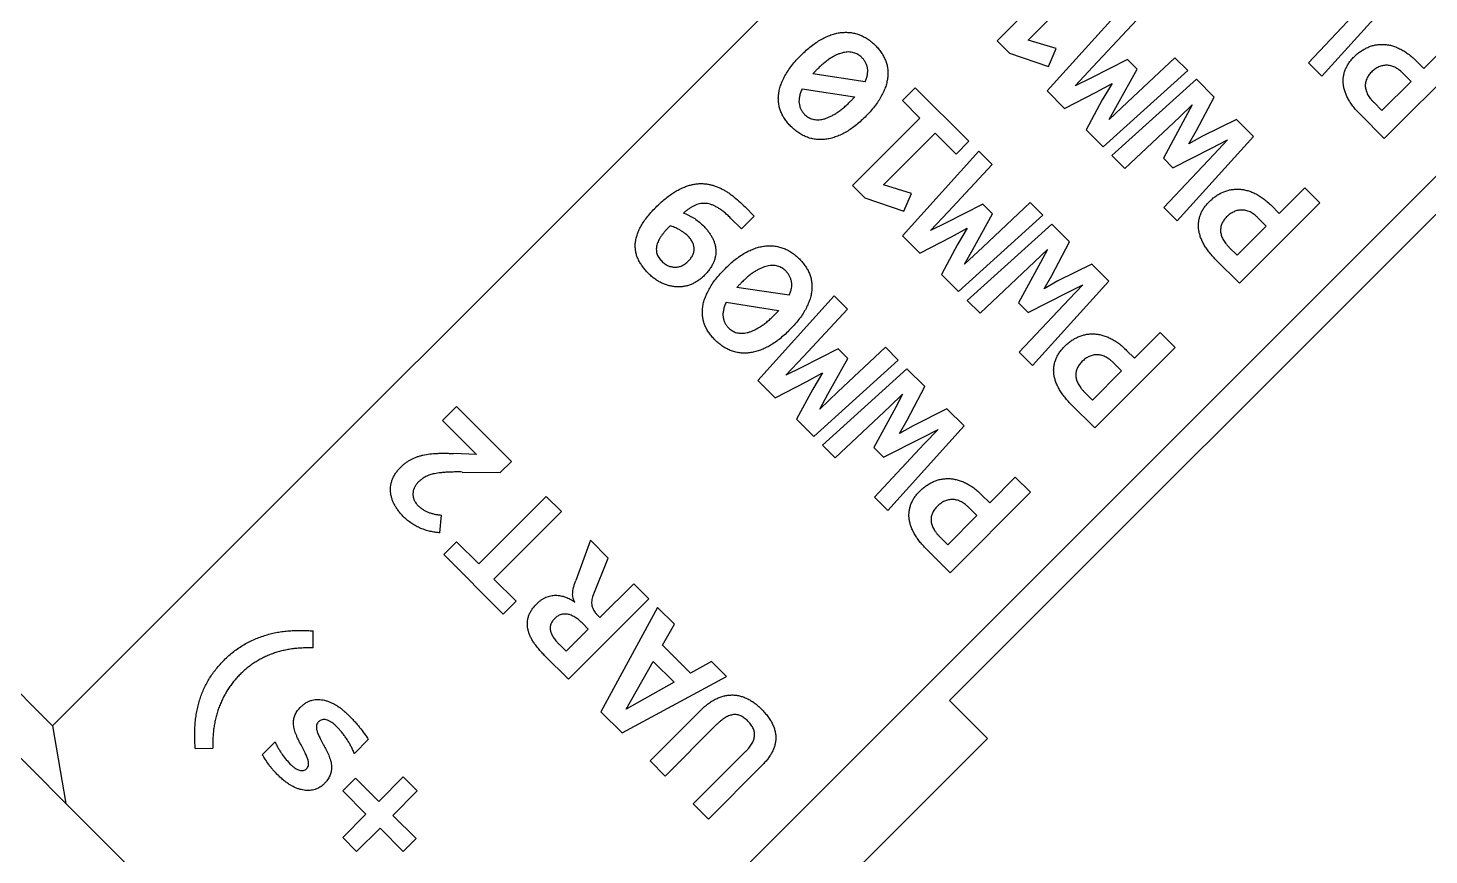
# Model space of a CAD drawing. Header units: millimetres. Extents: x 15 to 415, y 5 to 292.
# Drawn here: x 329.81 to 348.29, y 184.48 to 195.39 of the extents above; entities that cross this region are included whole.
import ezdxf

# ---------------------------------------------------------------- set-up
doc = ezdxf.new("R2010")
doc.units = ezdxf.units.MM

msp = doc.modelspace()

# ---------------------------------------------------------------- linework, layer by layer
at = {"color": 7, "linetype": 'Continuous', "lineweight": 25}
for p, q in [((330.135, 186.182), (360.4, 216.446)), ((365.9, 210.946), (335.635, 180.682)), ((309.635, 206.682), (330.135, 186.182)), ((330.311, 185.157), (309.211, 206.257)), ((360.068, 204.615), (341.966, 186.513)), ((343.486, 196.108), (342.595, 195.216)), ((343.003, 195.225), (343.686, 195.908)), ((346.879, 194.75), (347.886, 195.865)), ((344.262, 195.67), (343.256, 194.555)), ((347.362, 195.627), (346.703, 194.926)), ((343.857, 194.872), (344.438, 195.494)), ((342.595, 195.216), (342.758, 195.053)), ((343.373, 195.114), (343.003, 195.225)), ((348.562, 195.188), (348.224, 194.85)), ((342.758, 195.053), (343.271, 194.878)), ((343.271, 194.878), (343.373, 195.114)), ((344.316, 194.97), (343.83, 194.725)), ((344.939, 194.993), (344.313, 194.407)), ((344.441, 194.845), (344.316, 194.97)), ((345.108, 194.824), (344.939, 194.993)), ((347.701, 193.928), (348.762, 194.989)), ((340.854, 194.676), (340.164, 194.781)), ((343.625, 194.625), (343.857, 194.872)), ((343.993, 193.817), (345.108, 194.824)), ((344.181, 194.375), (344.441, 194.845)), ((346.703, 194.926), (346.879, 194.75)), ((347.944, 194.791), (348.055, 194.681)), ((348.224, 194.85), (348.122, 194.952)), ((341.515, 194.598), (341.346, 194.429)), ((342.223, 193.891), (341.515, 194.598)), ((343.83, 194.725), (343.625, 194.625)), ((343.901, 194.54), (344.11, 194.656)), ((344.11, 194.656), (343.982, 194.44)), ((345.223, 194.709), (344.109, 193.702)), ((345.458, 194.474), (345.223, 194.709)), ((348.055, 194.681), (347.67, 194.297)), ((340.023, 194.584), (340.714, 194.477)), ((341.346, 194.429), (341.577, 194.198)), ((343.256, 194.555), (343.485, 194.326)), ((343.485, 194.326), (343.901, 194.54)), ((343.982, 194.44), (343.768, 194.043)), ((345.224, 194.032), (345.458, 194.474)), ((344.313, 194.407), (344.072, 194.178)), ((344.072, 194.178), (344.181, 194.375)), ((344.998, 194.21), (345.166, 194.373)), ((345.166, 194.373), (345.076, 194.203)), ((347.39, 194.239), (347.701, 193.928)), ((347.67, 194.297), (347.567, 194.401)), ((341.577, 194.198), (340.685, 193.307)), ((343.768, 194.043), (343.993, 193.817)), ((344.278, 193.533), (344.998, 194.21)), ((345.076, 194.203), (344.787, 193.669)), ((345.752, 194.18), (345.305, 193.958)), ((345.976, 193.956), (345.752, 194.18)), ((341.094, 193.316), (341.777, 193.999)), ((341.777, 193.999), (342.053, 193.722)), ((342.053, 193.722), (342.223, 193.891)), ((344.97, 192.841), (345.976, 193.956)), ((345.124, 193.857), (345.224, 194.032)), ((345.305, 193.958), (345.124, 193.857)), ((345.422, 193.801), (345.633, 193.909)), ((345.633, 193.909), (345.453, 193.718)), ((342.353, 193.76), (341.346, 192.646)), ((342.529, 193.585), (342.353, 193.76)), ((344.109, 193.702), (344.278, 193.533)), ((345.453, 193.718), (344.793, 193.017)), ((344.913, 193.543), (345.422, 193.801)), ((341.948, 192.963), (342.529, 193.585)), ((344.787, 193.669), (344.913, 193.543)), ((340.685, 193.307), (340.849, 193.144)), ((341.464, 193.204), (341.094, 193.316)), ((340.849, 193.144), (341.362, 192.969)), ((341.362, 192.969), (341.464, 193.204)), ((346.653, 193.279), (346.315, 192.941)), ((346.853, 193.079), (346.653, 193.279)), ((338.458, 192.945), (338.48, 192.964)), ((339.391, 192.904), (339.269, 193.027)), ((341.716, 192.716), (341.948, 192.963)), ((342.407, 193.061), (341.921, 192.816)), ((342.272, 192.466), (342.532, 192.936)), ((343.029, 193.084), (342.404, 192.497)), ((342.532, 192.936), (342.407, 193.061)), ((343.199, 192.915), (343.029, 193.084)), ((344.793, 193.017), (344.97, 192.841)), ((345.792, 192.019), (346.853, 193.079)), ((346.315, 192.941), (346.212, 193.043)), ((339.079, 192.878), (339.222, 192.735)), ((339.222, 192.735), (339.391, 192.904)), ((341.921, 192.816), (341.716, 192.716)), ((341.992, 192.631), (342.201, 192.747)), ((342.201, 192.747), (342.072, 192.531)), ((342.084, 191.908), (343.199, 192.915)), ((343.314, 192.8), (342.2, 191.793)), ((343.548, 192.565), (343.314, 192.8)), ((346.145, 192.772), (345.761, 192.388)), ((346.035, 192.882), (346.145, 192.772)), ((341.346, 192.646), (341.576, 192.417)), ((341.576, 192.417), (341.992, 192.631)), ((343.315, 192.123), (343.548, 192.565)), ((342.072, 192.531), (341.859, 192.133)), ((342.404, 192.497), (342.163, 192.269)), ((342.163, 192.269), (342.272, 192.466)), ((343.089, 192.301), (343.257, 192.464)), ((343.257, 192.464), (343.167, 192.294)), ((345.761, 192.388), (345.657, 192.491)), ((342.369, 191.623), (343.089, 192.301)), ((343.167, 192.294), (342.878, 191.76)), ((343.843, 192.271), (343.396, 192.049)), ((344.067, 192.046), (343.843, 192.271)), ((345.48, 192.33), (345.792, 192.019)), ((341.859, 192.133), (342.084, 191.908)), ((343.06, 190.932), (344.067, 192.046)), ((343.215, 191.947), (343.315, 192.123)), ((343.396, 192.049), (343.215, 191.947)), ((339.851, 191.86), (339.162, 191.965)), ((340.444, 191.851), (339.437, 190.737)), ((340.62, 191.675), (340.444, 191.851)), ((343.004, 191.634), (343.513, 191.891)), ((343.513, 191.891), (343.724, 192)), ((343.724, 192), (343.544, 191.809)), ((339.02, 191.768), (339.712, 191.661)), ((340.039, 191.054), (340.62, 191.675)), ((342.2, 191.793), (342.369, 191.623)), ((342.878, 191.76), (343.004, 191.634)), ((343.544, 191.809), (342.884, 191.108)), ((344.744, 191.37), (344.405, 191.032)), ((344.943, 191.17), (344.744, 191.37)), ((340.498, 191.152), (340.012, 190.907)), ((341.12, 191.175), (340.495, 190.588)), ((340.623, 191.027), (340.498, 191.152)), ((341.29, 191.006), (341.12, 191.175)), ((342.884, 191.108), (343.06, 190.932)), ((343.883, 190.11), (344.943, 191.17)), ((344.405, 191.032), (344.303, 191.134)), ((339.807, 190.806), (340.039, 191.054)), ((340.012, 190.907), (339.807, 190.806)), ((340.175, 189.999), (341.29, 191.006)), ((340.363, 190.556), (340.623, 191.027)), ((344.126, 190.973), (344.236, 190.863)), ((339.437, 190.737), (339.667, 190.507)), ((339.667, 190.507), (340.083, 190.722)), ((340.083, 190.722), (340.292, 190.838)), ((340.292, 190.838), (340.163, 190.622)), ((341.405, 190.89), (340.29, 189.884)), ((341.639, 190.656), (341.405, 190.89)), ((344.236, 190.863), (343.852, 190.478)), ((340.163, 190.622), (339.95, 190.224)), ((340.495, 190.588), (340.254, 190.359)), ((340.254, 190.359), (340.363, 190.556)), ((341.18, 190.392), (341.348, 190.554)), ((341.348, 190.554), (341.258, 190.385)), ((341.406, 190.214), (341.639, 190.656)), ((343.852, 190.478), (343.748, 190.582)), ((335.465, 190.392), (335.28, 190.207)), ((336.187, 189.669), (335.465, 190.392)), ((340.46, 189.714), (341.18, 190.392)), ((341.258, 190.385), (340.969, 189.851)), ((341.933, 190.362), (341.487, 190.139)), ((342.158, 190.137), (341.933, 190.362)), ((343.571, 190.421), (343.883, 190.11)), ((335.28, 190.207), (335.726, 189.762)), ((339.95, 190.224), (340.175, 189.999)), ((341.306, 190.038), (341.406, 190.214)), ((341.094, 189.725), (341.603, 189.982)), ((341.151, 189.023), (342.158, 190.137)), ((341.487, 190.139), (341.306, 190.038)), ((341.603, 189.982), (341.815, 190.091)), ((341.815, 190.091), (341.634, 189.899)), ((340.29, 189.884), (340.46, 189.714)), ((340.969, 189.851), (341.094, 189.725)), ((341.634, 189.899), (340.975, 189.199)), ((335.726, 189.762), (335.425, 189.774)), ((336.039, 189.521), (336.187, 189.669)), ((335.536, 189.529), (336.039, 189.521)), ((342.834, 189.461), (342.496, 189.123)), ((343.034, 189.261), (342.834, 189.461)), ((341.974, 188.2), (343.034, 189.261)), ((336.648, 189.208), (335.757, 188.317)), ((336.848, 189.008), (336.648, 189.208)), ((340.975, 189.199), (341.151, 189.023)), ((342.217, 189.064), (342.327, 188.954)), ((342.496, 189.123), (342.394, 189.225)), ((335.245, 188.727), (335.267, 188.96)), ((335.957, 188.117), (336.848, 189.008)), ((342.327, 188.954), (341.943, 188.569)), ((335.465, 188.609), (335.296, 188.44)), ((335.757, 188.317), (335.465, 188.609)), ((337.229, 188.628), (337.036, 188.098)), ((337.463, 188.394), (337.229, 188.628)), ((341.662, 188.512), (341.974, 188.2)), ((341.943, 188.569), (341.839, 188.673)), ((335.296, 188.44), (336.08, 187.656)), ((337.265, 187.899), (337.463, 188.394)), ((336.249, 187.825), (335.957, 188.117)), ((337.801, 188.055), (337.355, 187.61)), ((338.001, 187.856), (337.801, 188.055)), ((336.08, 187.656), (336.249, 187.825)), ((336.94, 186.795), (338.001, 187.856)), ((337.355, 187.61), (337.316, 187.649)), ((338.116, 187.74), (337.369, 186.366)), ((338.337, 187.52), (338.116, 187.74)), ((333.572, 187.208), (333.574, 187.432)), ((337.202, 187.456), (336.91, 187.164)), ((337.119, 187.539), (337.202, 187.456)), ((338.181, 187.246), (338.337, 187.52)), ((336.91, 187.164), (336.82, 187.253)), ((338.55, 186.876), (338.181, 187.246)), ((336.626, 187.11), (336.94, 186.795)), ((337.699, 186.4), (338.058, 187.03)), ((338.058, 187.03), (338.333, 186.755)), ((338.826, 187.031), (338.55, 186.876)), ((339.023, 186.833), (338.826, 187.031)), ((337.648, 186.087), (339.023, 186.833)), ((338.333, 186.755), (337.699, 186.4)), ((341.966, 186.513), (342.466, 186.013)), ((337.369, 186.366), (337.648, 186.087)), ((338.685, 186.387), (338.016, 185.719)), ((330.135, 186.182), (330.311, 185.157)), ((338.216, 185.519), (338.894, 186.197)), ((333.07, 185.969), (332.901, 185.8)), ((334.116, 185.815), (334.3, 185.999)), ((336.385, 179.932), (342.466, 186.013)), ((332.018, 185.883), (332.25, 185.886)), ((339.271, 185.836), (338.585, 185.15)), ((338.016, 185.719), (338.216, 185.519)), ((338.785, 184.95), (339.486, 185.652)), ((334.131, 185.492), (333.962, 185.323)), ((334.438, 185.185), (334.131, 185.492)), ((334.761, 185.507), (334.438, 185.185)), ((334.946, 185.323), (334.761, 185.507)), ((333.962, 185.323), (334.269, 185.015)), ((334.623, 185), (334.946, 185.323)), ((334.611, 180.857), (330.311, 185.157)), ((334.269, 185.015), (333.962, 184.708)), ((334.93, 184.693), (334.623, 185)), ((338.585, 185.15), (338.785, 184.95)), ((334.146, 184.524), (334.454, 184.831)), ((334.454, 184.831), (334.761, 184.524)), ((333.962, 184.708), (334.146, 184.524)), ((334.761, 184.524), (334.93, 184.693))]:
    msp.add_line(p, q, dxfattribs=at)
for points, knots in [([(340.012, 195.031), (340.033, 195.052), (340.075, 195.093), (340.141, 195.147), (340.206, 195.195), (340.271, 195.236), (340.337, 195.269), (340.401, 195.296), (340.465, 195.315), (340.529, 195.326), (340.591, 195.33), (340.653, 195.328), (340.713, 195.317), (340.772, 195.3), (340.829, 195.275), (340.885, 195.243), (340.939, 195.203), (340.972, 195.172), (340.989, 195.156)], [0, 0, 0, 0, 0.080266, 0.156859, 0.229136, 0.298402, 0.364106, 0.42672, 0.486374, 0.544009, 0.600003, 0.654859, 0.70937, 0.764252, 0.820112, 0.877536, 0.937078, 1, 1, 1, 1]), ([(340.989, 195.156), (341.003, 195.141), (341.03, 195.112), (341.066, 195.064), (341.096, 195.015), (341.121, 194.963), (341.14, 194.91), (341.151, 194.854), (341.155, 194.797), (341.153, 194.738), (341.142, 194.677), (341.125, 194.614), (341.1, 194.55), (341.067, 194.484), (341.026, 194.417), (340.976, 194.349), (340.918, 194.279), (340.874, 194.234), (340.852, 194.211)], [0, 0, 0, 0, 0.056262, 0.111105, 0.164416, 0.217052, 0.269151, 0.321056, 0.373847, 0.4283, 0.485023, 0.544651, 0.608066, 0.675687, 0.748112, 0.826011, 0.909847, 1, 1, 1, 1]), ([(347.302, 195.005), (347.316, 195.018), (347.343, 195.044), (347.388, 195.078), (347.435, 195.107), (347.483, 195.131), (347.533, 195.15), (347.583, 195.163), (347.635, 195.169), (347.688, 195.171), (347.742, 195.166), (347.796, 195.155), (347.85, 195.137), (347.905, 195.113), (347.96, 195.084), (348.015, 195.046), (348.07, 195.003), (348.104, 194.97), (348.122, 194.952)], [0, 0, 0, 0, 0.062253, 0.122433, 0.181011, 0.23898, 0.29612, 0.351904, 0.408033, 0.464707, 0.522375, 0.581538, 0.642904, 0.707111, 0.774258, 0.845082, 0.920196, 1, 1, 1, 1]), ([(339.874, 194.088), (339.86, 194.102), (339.832, 194.131), (339.797, 194.179), (339.766, 194.228), (339.742, 194.28), (339.723, 194.333), (339.712, 194.389), (339.707, 194.446), (339.71, 194.505), (339.72, 194.565), (339.738, 194.627), (339.763, 194.691), (339.796, 194.757), (339.837, 194.824), (339.886, 194.893), (339.945, 194.963), (339.989, 195.008), (340.012, 195.031)], [0, 0, 0, 0, 0.056297, 0.111174, 0.164139, 0.216808, 0.26894, 0.320878, 0.373463, 0.427505, 0.484009, 0.543793, 0.606834, 0.674497, 0.746968, 0.825275, 0.909476, 1, 1, 1, 1]), ([(340.808, 194.998), (340.801, 195.005), (340.785, 195.019), (340.759, 195.037), (340.731, 195.051), (340.701, 195.061), (340.669, 195.068), (340.635, 195.07), (340.6, 195.068), (340.564, 195.061), (340.526, 195.051), (340.486, 195.036), (340.445, 195.016), (340.403, 194.991), (340.36, 194.962), (340.315, 194.928), (340.27, 194.889), (340.24, 194.86), (340.225, 194.845)], [0, 0, 0, 0, 0.047154, 0.093995, 0.140081, 0.187376, 0.235654, 0.28549, 0.337091, 0.392264, 0.450944, 0.513674, 0.581203, 0.653495, 0.731391, 0.814548, 0.904348, 1, 1, 1, 1]), ([(340.854, 194.676), (340.86, 194.692), (340.873, 194.722), (340.884, 194.767), (340.889, 194.811), (340.886, 194.853), (340.876, 194.893), (340.86, 194.931), (340.837, 194.966), (340.818, 194.987), (340.808, 194.998)], [0, 0, 0, 0, 0.1457641, 0.27998, 0.4046453, 0.524204, 0.6413713, 0.7572015, 0.8759151, 1, 1, 1, 1]), ([(347.39, 194.239), (347.373, 194.256), (347.341, 194.29), (347.298, 194.341), (347.261, 194.392), (347.229, 194.443), (347.203, 194.494), (347.183, 194.544), (347.169, 194.594), (347.161, 194.643), (347.158, 194.692), (347.161, 194.739), (347.17, 194.787), (347.185, 194.833), (347.206, 194.878), (347.232, 194.922), (347.264, 194.965), (347.289, 194.991), (347.302, 195.005)], [0, 0, 0, 0, 0.081242, 0.157686, 0.230063, 0.29839, 0.36339, 0.425176, 0.483976, 0.540573, 0.595881, 0.650418, 0.704951, 0.76004, 0.816477, 0.875, 0.93583, 1, 1, 1, 1]), ([(340.225, 194.845), (340.22, 194.839), (340.209, 194.829), (340.194, 194.812), (340.179, 194.796), (340.169, 194.786), (340.164, 194.781)], [0, 0, 0, 0, 0.251856, 0.50782, 0.759765, 1, 1, 1, 1]), ([(347.531, 194.803), (347.525, 194.797), (347.511, 194.783), (347.495, 194.761), (347.48, 194.738), (347.469, 194.714), (347.46, 194.691), (347.453, 194.666), (347.451, 194.641), (347.45, 194.616), (347.454, 194.59), (347.46, 194.564), (347.469, 194.537), (347.482, 194.51), (347.498, 194.483), (347.517, 194.456), (347.54, 194.428), (347.558, 194.41), (347.567, 194.401)], [0, 0, 0, 0, 0.062785, 0.123127, 0.181336, 0.238296, 0.293463, 0.347774, 0.402419, 0.457229, 0.513492, 0.571476, 0.632223, 0.696678, 0.764535, 0.837957, 0.915818, 1, 1, 1, 1]), ([(347.944, 194.791), (347.936, 194.8), (347.919, 194.815), (347.893, 194.836), (347.867, 194.854), (347.84, 194.868), (347.813, 194.88), (347.786, 194.888), (347.759, 194.893), (347.733, 194.895), (347.706, 194.894), (347.679, 194.889), (347.653, 194.882), (347.628, 194.872), (347.602, 194.859), (347.578, 194.843), (347.554, 194.825), (347.539, 194.811), (347.531, 194.803)], [0, 0, 0, 0, 0.075485, 0.14701, 0.215001, 0.27947, 0.341289, 0.400679, 0.458615, 0.515655, 0.57264, 0.629216, 0.687062, 0.745537, 0.805857, 0.868164, 0.932486, 1, 1, 1, 1]), ([(340.023, 194.584), (340.015, 194.567), (340.001, 194.534), (339.987, 194.485), (339.98, 194.438), (339.981, 194.393), (339.989, 194.352), (340.004, 194.313), (340.026, 194.277), (340.045, 194.256), (340.055, 194.245)], [0, 0, 0, 0, 0.153778, 0.293285, 0.421799, 0.541157, 0.654825, 0.766482, 0.880953, 1, 1, 1, 1]), ([(340.055, 194.245), (340.063, 194.238), (340.078, 194.223), (340.105, 194.206), (340.133, 194.192), (340.163, 194.182), (340.195, 194.176), (340.229, 194.175), (340.265, 194.177), (340.302, 194.184), (340.341, 194.196), (340.382, 194.212), (340.424, 194.233), (340.467, 194.258), (340.512, 194.288), (340.558, 194.324), (340.605, 194.365), (340.636, 194.395), (340.652, 194.411)], [0, 0, 0, 0, 0.046522, 0.091853, 0.137147, 0.183091, 0.230354, 0.279293, 0.331472, 0.386544, 0.445553, 0.508395, 0.576341, 0.648943, 0.727404, 0.812068, 0.902681, 1, 1, 1, 1]), ([(340.714, 194.477), (340.71, 194.471), (340.705, 194.465), (340.7, 194.46), (340.695, 194.454), (340.689, 194.448), (340.684, 194.443), (340.673, 194.432), (340.662, 194.422), (340.652, 194.411)], [0, 0, 0, 0, 0.00002278968, 0.00002278968, 0.00002278968, 0.00004558829, 0.00004558829, 0.00004558829, 0.00009110685, 0.00009110685, 0.00009110685, 0.00009110685]), ([(340.852, 194.211), (340.83, 194.19), (340.788, 194.15), (340.723, 194.095), (340.657, 194.048), (340.592, 194.007), (340.526, 193.974), (340.461, 193.948), (340.398, 193.928), (340.334, 193.917), (340.272, 193.912), (340.21, 193.915), (340.15, 193.925), (340.091, 193.943), (340.033, 193.968), (339.977, 194.001), (339.924, 194.041), (339.891, 194.072), (339.874, 194.088)], [0, 0, 0, 0, 0.080218, 0.156426, 0.229001, 0.298218, 0.363969, 0.426658, 0.48627, 0.543691, 0.599445, 0.654262, 0.70916, 0.764271, 0.820546, 0.87793, 0.937732, 1, 1, 1, 1]), ([(338.092, 193.019), (338.112, 193.039), (338.152, 193.078), (338.212, 193.13), (338.271, 193.177), (338.329, 193.215), (338.385, 193.249), (338.441, 193.276), (338.495, 193.299), (338.547, 193.315), (338.599, 193.326), (338.65, 193.333), (338.699, 193.334), (338.748, 193.331), (338.796, 193.323), (338.843, 193.312), (338.889, 193.297), (338.934, 193.278), (338.978, 193.256), (339.022, 193.231), (339.065, 193.203), (339.121, 193.16), (339.19, 193.103), (339.242, 193.052), (339.269, 193.027)], [0, 0, 0, 0, 0.062469, 0.121096, 0.175756, 0.226703, 0.274502, 0.319668, 0.362046, 0.402562, 0.441075, 0.478503, 0.514412, 0.550039, 0.585329, 0.620409, 0.655909, 0.691722, 0.727997, 0.764815, 0.802441, 0.840657, 0.919099, 1, 1, 1, 1]), ([(345.393, 193.095), (345.407, 193.109), (345.434, 193.135), (345.479, 193.169), (345.525, 193.198), (345.574, 193.222), (345.623, 193.24), (345.674, 193.253), (345.726, 193.26), (345.779, 193.261), (345.832, 193.257), (345.887, 193.245), (345.941, 193.228), (345.996, 193.204), (346.051, 193.174), (346.105, 193.137), (346.16, 193.094), (346.195, 193.06), (346.212, 193.043)], [0, 0, 0, 0, 0.062253, 0.122433, 0.181011, 0.23898, 0.29612, 0.351904, 0.408033, 0.464707, 0.522375, 0.581538, 0.642904, 0.707111, 0.774258, 0.845082, 0.920196, 1, 1, 1, 1]), ([(337.994, 192.149), (337.981, 192.163), (337.954, 192.19), (337.92, 192.235), (337.889, 192.279), (337.863, 192.326), (337.843, 192.374), (337.828, 192.424), (337.821, 192.476), (337.82, 192.53), (337.826, 192.585), (337.839, 192.642), (337.861, 192.7), (337.889, 192.761), (337.926, 192.823), (337.973, 192.888), (338.029, 192.954), (338.07, 192.997), (338.092, 193.019)], [0, 0, 0, 0, 0.057619, 0.113541, 0.167351, 0.220206, 0.272162, 0.323716, 0.375474, 0.42842, 0.483595, 0.541402, 0.603221, 0.669435, 0.741485, 0.820113, 0.906134, 1, 1, 1, 1]), ([(338.458, 192.945), (338.469, 192.941), (338.49, 192.933), (338.523, 192.919), (338.555, 192.901), (338.6, 192.875), (338.654, 192.838), (338.692, 192.802), (338.711, 192.785)], [0, 0, 0, 0, 0.1127581, 0.2294476, 0.3528257, 0.4806892, 0.7410696, 1, 1, 1, 1]), ([(339.079, 192.878), (339.064, 192.893), (339.035, 192.922), (338.99, 192.96), (338.948, 192.992), (338.906, 193.018), (338.867, 193.039), (338.828, 193.056), (338.791, 193.067), (338.755, 193.072), (338.719, 193.074), (338.684, 193.07), (338.649, 193.062), (338.615, 193.05), (338.581, 193.033), (338.547, 193.014), (338.513, 192.99), (338.491, 192.973), (338.48, 192.964)], [0, 0, 0, 0, 0.092901, 0.177626, 0.25546, 0.325819, 0.39051, 0.450785, 0.507169, 0.560237, 0.61162, 0.662544, 0.713813, 0.766193, 0.820565, 0.877372, 0.937251, 1, 1, 1, 1]), ([(345.48, 192.33), (345.464, 192.347), (345.432, 192.38), (345.389, 192.432), (345.351, 192.483), (345.32, 192.534), (345.294, 192.585), (345.274, 192.635), (345.26, 192.685), (345.251, 192.734), (345.249, 192.782), (345.252, 192.83), (345.261, 192.877), (345.276, 192.924), (345.296, 192.969), (345.323, 193.013), (345.355, 193.056), (345.38, 193.082), (345.393, 193.095)], [0, 0, 0, 0, 0.081242, 0.157686, 0.230063, 0.29839, 0.36339, 0.425176, 0.483976, 0.540573, 0.595881, 0.650418, 0.704951, 0.76004, 0.816477, 0.875, 0.93583, 1, 1, 1, 1]), ([(346.035, 192.882), (346.027, 192.89), (346.01, 192.906), (345.984, 192.927), (345.957, 192.945), (345.931, 192.959), (345.904, 192.971), (345.877, 192.979), (345.85, 192.984), (345.823, 192.985), (345.797, 192.984), (345.77, 192.98), (345.744, 192.973), (345.719, 192.963), (345.693, 192.95), (345.669, 192.934), (345.645, 192.916), (345.63, 192.901), (345.622, 192.894)], [0, 0, 0, 0, 0.0754854, 0.1470097, 0.215001, 0.2794698, 0.3412894, 0.4006787, 0.4586153, 0.5156551, 0.5726396, 0.6292165, 0.6870622, 0.7455366, 0.8058574, 0.8681644, 0.9324862, 1, 1, 1, 1]), ([(338.28, 192.777), (338.269, 192.766), (338.247, 192.743), (338.217, 192.71), (338.19, 192.677), (338.166, 192.645), (338.145, 192.614), (338.129, 192.583), (338.116, 192.553), (338.106, 192.524), (338.1, 192.495), (338.098, 192.467), (338.1, 192.439), (338.106, 192.412), (338.116, 192.385), (338.131, 192.359), (338.15, 192.333), (338.165, 192.317), (338.173, 192.309)], [0, 0, 0, 0, 0.08757, 0.170312, 0.247675, 0.32048, 0.388317, 0.451783, 0.511172, 0.56755, 0.620426, 0.67236, 0.722542, 0.773362, 0.825065, 0.879316, 0.937202, 1, 1, 1, 1]), ([(338.513, 192.645), (338.505, 192.652), (338.489, 192.667), (338.462, 192.688), (338.433, 192.708), (338.402, 192.726), (338.371, 192.743), (338.339, 192.756), (338.31, 192.769), (338.289, 192.774), (338.28, 192.777)], [0, 0, 0, 0, 0.11944, 0.244867, 0.376433, 0.510189, 0.642902, 0.770517, 0.890924, 1, 1, 1, 1]), ([(338.711, 192.785), (338.723, 192.772), (338.747, 192.747), (338.78, 192.708), (338.808, 192.669), (338.833, 192.629), (338.853, 192.588), (338.868, 192.547), (338.879, 192.506), (338.884, 192.464), (338.885, 192.421), (338.88, 192.378), (338.87, 192.335), (338.854, 192.292), (338.832, 192.248), (338.803, 192.205), (338.769, 192.161), (338.743, 192.133), (338.729, 192.119)], [0, 0, 0, 0, 0.069138, 0.135373, 0.199137, 0.260557, 0.319769, 0.376812, 0.43278, 0.488422, 0.543908, 0.599747, 0.657781, 0.718218, 0.781659, 0.849165, 0.921936, 1, 1, 1, 1]), ([(345.622, 192.894), (345.615, 192.887), (345.602, 192.874), (345.586, 192.851), (345.571, 192.829), (345.559, 192.805), (345.55, 192.781), (345.544, 192.757), (345.542, 192.732), (345.541, 192.706), (345.544, 192.681), (345.551, 192.654), (345.56, 192.628), (345.572, 192.601), (345.589, 192.574), (345.608, 192.546), (345.631, 192.518), (345.648, 192.501), (345.657, 192.491)], [0, 0, 0, 0, 0.062785, 0.123127, 0.181336, 0.238296, 0.293463, 0.347774, 0.402419, 0.457229, 0.513492, 0.571476, 0.632223, 0.696678, 0.764535, 0.837957, 0.915818, 1, 1, 1, 1]), ([(338.52, 192.309), (338.526, 192.316), (338.539, 192.33), (338.556, 192.351), (338.57, 192.372), (338.581, 192.393), (338.59, 192.414), (338.596, 192.436), (338.598, 192.457), (338.599, 192.486), (338.592, 192.522), (338.575, 192.565), (338.548, 192.606), (338.525, 192.632), (338.513, 192.645)], [0, 0, 0, 0, 0.074582, 0.144251, 0.210378, 0.27242, 0.332424, 0.389654, 0.445919, 0.501764, 0.61502, 0.732233, 0.859465, 1, 1, 1, 1]), ([(339.01, 192.215), (339.031, 192.236), (339.073, 192.277), (339.138, 192.331), (339.204, 192.379), (339.269, 192.419), (339.334, 192.453), (339.399, 192.479), (339.463, 192.499), (339.527, 192.51), (339.589, 192.514), (339.65, 192.512), (339.711, 192.501), (339.77, 192.484), (339.827, 192.459), (339.883, 192.426), (339.937, 192.387), (339.97, 192.356), (339.986, 192.339)], [0, 0, 0, 0, 0.080266, 0.156859, 0.229136, 0.298402, 0.364106, 0.42672, 0.486374, 0.544009, 0.600003, 0.654859, 0.70937, 0.764252, 0.820112, 0.877536, 0.937078, 1, 1, 1, 1]), ([(338.173, 192.309), (338.179, 192.302), (338.192, 192.29), (338.213, 192.274), (338.234, 192.26), (338.263, 192.246), (338.301, 192.234), (338.347, 192.229), (338.393, 192.234), (338.43, 192.247), (338.458, 192.261), (338.479, 192.275), (338.5, 192.291), (338.513, 192.303), (338.52, 192.309)], [0, 0, 0, 0, 0.0695999, 0.136243, 0.2012148, 0.2644475, 0.3849919, 0.5012171, 0.616898, 0.7366497, 0.7987852, 0.863757, 0.9304001, 1, 1, 1, 1]), ([(338.872, 191.272), (338.858, 191.286), (338.83, 191.315), (338.794, 191.363), (338.764, 191.412), (338.739, 191.463), (338.721, 191.517), (338.709, 191.572), (338.705, 191.63), (338.708, 191.688), (338.718, 191.749), (338.736, 191.811), (338.761, 191.875), (338.794, 191.941), (338.835, 192.008), (338.884, 192.077), (338.943, 192.147), (338.987, 192.192), (339.01, 192.215)], [0, 0, 0, 0, 0.056297, 0.111174, 0.164139, 0.216808, 0.26894, 0.320878, 0.373463, 0.427505, 0.484009, 0.543793, 0.606834, 0.674497, 0.746968, 0.825275, 0.909476, 1, 1, 1, 1]), ([(339.806, 192.182), (339.798, 192.189), (339.783, 192.203), (339.757, 192.221), (339.728, 192.234), (339.698, 192.245), (339.667, 192.252), (339.633, 192.254), (339.598, 192.252), (339.561, 192.245), (339.523, 192.235), (339.484, 192.22), (339.443, 192.2), (339.401, 192.175), (339.357, 192.146), (339.313, 192.112), (339.267, 192.072), (339.238, 192.043), (339.222, 192.028)], [0, 0, 0, 0, 0.047154, 0.093995, 0.140081, 0.187376, 0.235654, 0.28549, 0.337091, 0.392264, 0.450944, 0.513674, 0.581203, 0.653495, 0.731391, 0.814548, 0.904348, 1, 1, 1, 1]), ([(339.986, 192.339), (340, 192.325), (340.028, 192.296), (340.064, 192.248), (340.094, 192.199), (340.119, 192.147), (340.137, 192.094), (340.149, 192.038), (340.153, 191.981), (340.151, 191.922), (340.14, 191.861), (340.123, 191.798), (340.097, 191.734), (340.065, 191.668), (340.024, 191.601), (339.974, 191.533), (339.916, 191.463), (339.872, 191.418), (339.849, 191.395)], [0, 0, 0, 0, 0.056262, 0.111105, 0.164416, 0.217052, 0.269151, 0.321056, 0.373847, 0.4283, 0.485023, 0.544651, 0.608066, 0.675687, 0.748112, 0.826011, 0.909847, 1, 1, 1, 1]), ([(338.729, 192.119), (338.716, 192.106), (338.69, 192.081), (338.647, 192.05), (338.603, 192.023), (338.557, 192.002), (338.51, 191.986), (338.462, 191.976), (338.414, 191.971), (338.365, 191.97), (338.317, 191.976), (338.268, 191.985), (338.22, 192), (338.172, 192.02), (338.125, 192.045), (338.08, 192.075), (338.035, 192.11), (338.008, 192.136), (337.994, 192.149)], [0, 0, 0, 0, 0.066317, 0.130395, 0.192676, 0.253749, 0.31393, 0.372604, 0.431153, 0.489643, 0.54845, 0.608143, 0.669073, 0.731815, 0.796381, 0.862401, 0.929982, 1, 1, 1, 1]), ([(339.222, 192.028), (339.217, 192.023), (339.207, 192.013), (339.192, 191.996), (339.177, 191.98), (339.167, 191.97), (339.162, 191.965)], [0, 0, 0, 0, 0.251856, 0.50782, 0.759765, 1, 1, 1, 1]), ([(339.851, 191.86), (339.858, 191.875), (339.871, 191.905), (339.882, 191.951), (339.887, 191.995), (339.883, 192.037), (339.873, 192.077), (339.858, 192.115), (339.835, 192.15), (339.816, 192.171), (339.806, 192.182)], [0, 0, 0, 0, 0.145764, 0.27998, 0.404645, 0.524204, 0.641371, 0.757201, 0.875915, 1, 1, 1, 1]), ([(339.02, 191.768), (339.013, 191.751), (338.998, 191.718), (338.985, 191.668), (338.977, 191.622), (338.978, 191.577), (338.987, 191.536), (339.001, 191.497), (339.024, 191.461), (339.043, 191.439), (339.053, 191.429)], [0, 0, 0, 0, 0.1537778, 0.2932852, 0.4217995, 0.5411568, 0.6548249, 0.7664821, 0.8809528, 1, 1, 1, 1]), ([(339.712, 191.661), (339.707, 191.655), (339.702, 191.649), (339.697, 191.643), (339.692, 191.638), (339.687, 191.632), (339.682, 191.627), (339.671, 191.616), (339.66, 191.605), (339.65, 191.595)], [0, 0, 0, 0, 0.00002278968, 0.00002278968, 0.00002278968, 0.00004558829, 0.00004558829, 0.00004558829, 0.00009110685, 0.00009110685, 0.00009110685, 0.00009110685]), ([(339.053, 191.429), (339.06, 191.421), (339.076, 191.407), (339.102, 191.39), (339.13, 191.375), (339.161, 191.366), (339.193, 191.36), (339.227, 191.358), (339.263, 191.361), (339.3, 191.368), (339.339, 191.38), (339.379, 191.396), (339.421, 191.417), (339.465, 191.442), (339.51, 191.472), (339.556, 191.508), (339.603, 191.549), (339.634, 191.579), (339.65, 191.595)], [0, 0, 0, 0, 0.046522, 0.091853, 0.137147, 0.183091, 0.230354, 0.279293, 0.331472, 0.386544, 0.445553, 0.508395, 0.576341, 0.648943, 0.727404, 0.812068, 0.902681, 1, 1, 1, 1]), ([(339.849, 191.395), (339.828, 191.374), (339.786, 191.334), (339.721, 191.279), (339.655, 191.232), (339.59, 191.191), (339.524, 191.157), (339.459, 191.132), (339.395, 191.112), (339.332, 191.1), (339.27, 191.096), (339.208, 191.099), (339.148, 191.109), (339.088, 191.127), (339.031, 191.152), (338.975, 191.185), (338.921, 191.225), (338.888, 191.256), (338.872, 191.272)], [0, 0, 0, 0, 0.080218, 0.156426, 0.229001, 0.298218, 0.363969, 0.426658, 0.48627, 0.543691, 0.599445, 0.654262, 0.70916, 0.764271, 0.820546, 0.87793, 0.937732, 1, 1, 1, 1]), ([(343.484, 191.186), (343.498, 191.2), (343.525, 191.226), (343.57, 191.26), (343.616, 191.289), (343.665, 191.313), (343.714, 191.331), (343.765, 191.344), (343.817, 191.351), (343.87, 191.352), (343.923, 191.347), (343.977, 191.336), (344.032, 191.319), (344.087, 191.295), (344.142, 191.265), (344.196, 191.228), (344.251, 191.185), (344.286, 191.151), (344.303, 191.134)], [0, 0, 0, 0, 0.062253, 0.122433, 0.181011, 0.23898, 0.29612, 0.351904, 0.408033, 0.464707, 0.522375, 0.581538, 0.642904, 0.707111, 0.774258, 0.845082, 0.920196, 1, 1, 1, 1]), ([(343.571, 190.421), (343.555, 190.438), (343.523, 190.471), (343.48, 190.522), (343.442, 190.574), (343.411, 190.625), (343.385, 190.675), (343.365, 190.726), (343.351, 190.775), (343.342, 190.825), (343.339, 190.873), (343.343, 190.921), (343.352, 190.968), (343.367, 191.014), (343.387, 191.059), (343.414, 191.104), (343.446, 191.146), (343.471, 191.173), (343.484, 191.186)], [0, 0, 0, 0, 0.081242, 0.157686, 0.230063, 0.29839, 0.36339, 0.425176, 0.483976, 0.540573, 0.595881, 0.650418, 0.704951, 0.76004, 0.816477, 0.875, 0.93583, 1, 1, 1, 1]), ([(343.713, 190.985), (343.706, 190.978), (343.693, 190.965), (343.676, 190.942), (343.662, 190.92), (343.65, 190.896), (343.641, 190.872), (343.635, 190.848), (343.632, 190.823), (343.632, 190.797), (343.635, 190.771), (343.642, 190.745), (343.651, 190.719), (343.663, 190.692), (343.679, 190.665), (343.699, 190.637), (343.722, 190.609), (343.739, 190.591), (343.748, 190.582)], [0, 0, 0, 0, 0.062785, 0.123127, 0.181336, 0.238296, 0.293463, 0.347774, 0.402419, 0.457229, 0.513492, 0.571476, 0.632223, 0.696678, 0.764535, 0.837957, 0.915818, 1, 1, 1, 1]), ([(344.126, 190.973), (344.118, 190.981), (344.101, 190.997), (344.075, 191.018), (344.048, 191.036), (344.021, 191.05), (343.995, 191.062), (343.968, 191.069), (343.941, 191.075), (343.914, 191.076), (343.888, 191.075), (343.861, 191.071), (343.835, 191.064), (343.809, 191.054), (343.784, 191.041), (343.76, 191.025), (343.735, 191.006), (343.721, 190.992), (343.713, 190.985)], [0, 0, 0, 0, 0.075485, 0.14701, 0.215001, 0.27947, 0.341289, 0.400679, 0.458615, 0.515655, 0.57264, 0.629216, 0.687062, 0.745537, 0.805857, 0.868164, 0.932486, 1, 1, 1, 1]), ([(334.729, 189.595), (334.74, 189.605), (334.761, 189.626), (334.794, 189.652), (334.828, 189.676), (334.864, 189.696), (334.901, 189.714), (334.94, 189.729), (334.98, 189.742), (335.036, 189.756), (335.112, 189.769), (335.191, 189.775), (335.258, 189.776), (335.312, 189.777), (335.368, 189.775), (335.406, 189.774), (335.425, 189.774)], [0, 0, 0, 0, 0.059117, 0.116731, 0.172614, 0.227732, 0.282639, 0.338454, 0.395202, 0.452705, 0.57395, 0.704218, 0.773226, 0.84546, 0.921262, 1, 1, 1, 1]), ([(334.766, 188.939), (334.753, 188.952), (334.729, 188.977), (334.696, 189.017), (334.667, 189.058), (334.643, 189.099), (334.623, 189.141), (334.609, 189.184), (334.598, 189.226), (334.592, 189.268), (334.592, 189.31), (334.596, 189.353), (334.605, 189.395), (334.619, 189.437), (334.639, 189.478), (334.664, 189.518), (334.694, 189.558), (334.717, 189.583), (334.729, 189.595)], [0, 0, 0, 0, 0.072454, 0.142067, 0.208635, 0.272711, 0.334661, 0.394758, 0.452795, 0.50964, 0.566009, 0.622635, 0.679994, 0.738862, 0.799955, 0.863589, 0.929806, 1, 1, 1, 1]), ([(335.536, 189.529), (335.513, 189.53), (335.47, 189.53), (335.407, 189.529), (335.351, 189.527), (335.3, 189.524), (335.255, 189.519), (335.213, 189.514), (335.175, 189.507), (335.141, 189.5), (335.111, 189.491), (335.083, 189.481), (335.058, 189.469), (335.028, 189.452), (334.994, 189.427), (334.97, 189.405), (334.958, 189.393)], [0, 0, 0, 0, 0.1115275, 0.2132539, 0.3051977, 0.3878463, 0.4620101, 0.5305438, 0.5931016, 0.6494964, 0.7014418, 0.7496552, 0.7941145, 0.8361492, 0.9171334, 1, 1, 1, 1]), ([(341.575, 189.277), (341.589, 189.29), (341.616, 189.317), (341.661, 189.35), (341.707, 189.38), (341.755, 189.403), (341.805, 189.422), (341.856, 189.435), (341.908, 189.442), (341.96, 189.443), (342.014, 189.438), (342.068, 189.427), (342.123, 189.41), (342.177, 189.386), (342.233, 189.356), (342.287, 189.319), (342.342, 189.275), (342.376, 189.242), (342.394, 189.225)], [0, 0, 0, 0, 0.062253, 0.122433, 0.181011, 0.23898, 0.29612, 0.351904, 0.408033, 0.464707, 0.522375, 0.581538, 0.642904, 0.707111, 0.774258, 0.845082, 0.920196, 1, 1, 1, 1]), ([(334.958, 189.393), (334.948, 189.382), (334.928, 189.361), (334.907, 189.324), (334.892, 189.286), (334.886, 189.246), (334.889, 189.205), (334.899, 189.171), (334.911, 189.145), (334.923, 189.125), (334.938, 189.106), (334.949, 189.094), (334.955, 189.087)], [0, 0, 0, 0, 0.125887, 0.249319, 0.368722, 0.485331, 0.600881, 0.723833, 0.788843, 0.855952, 0.925827, 1, 1, 1, 1]), ([(341.662, 188.512), (341.646, 188.529), (341.614, 188.562), (341.57, 188.613), (341.533, 188.664), (341.502, 188.716), (341.476, 188.766), (341.456, 188.817), (341.442, 188.866), (341.433, 188.915), (341.43, 188.964), (341.434, 189.012), (341.443, 189.059), (341.457, 189.105), (341.478, 189.15), (341.504, 189.194), (341.536, 189.237), (341.562, 189.264), (341.575, 189.277)], [0, 0, 0, 0, 0.081242, 0.157686, 0.230063, 0.29839, 0.36339, 0.425176, 0.483976, 0.540573, 0.595881, 0.650418, 0.704951, 0.76004, 0.816477, 0.875, 0.93583, 1, 1, 1, 1]), ([(334.955, 189.087), (334.966, 189.078), (334.987, 189.058), (335.022, 189.032), (335.058, 189.012), (335.097, 188.995), (335.138, 188.982), (335.179, 188.972), (335.223, 188.964), (335.252, 188.962), (335.267, 188.96)], [0, 0, 0, 0, 0.127541, 0.2513871, 0.3733019, 0.4952167, 0.618404, 0.7433587, 0.8701755, 1, 1, 1, 1]), ([(341.804, 189.076), (341.797, 189.069), (341.784, 189.055), (341.767, 189.033), (341.752, 189.01), (341.741, 188.987), (341.732, 188.963), (341.726, 188.938), (341.723, 188.913), (341.723, 188.888), (341.726, 188.862), (341.732, 188.836), (341.742, 188.809), (341.754, 188.783), (341.77, 188.755), (341.79, 188.728), (341.813, 188.7), (341.83, 188.682), (341.839, 188.673)], [0, 0, 0, 0, 0.062785, 0.123127, 0.181336, 0.238296, 0.293463, 0.347774, 0.402419, 0.457229, 0.513492, 0.571476, 0.632223, 0.696678, 0.764535, 0.837957, 0.915818, 1, 1, 1, 1]), ([(342.217, 189.064), (342.208, 189.072), (342.192, 189.088), (342.165, 189.109), (342.139, 189.127), (342.112, 189.141), (342.086, 189.152), (342.059, 189.16), (342.032, 189.166), (342.005, 189.167), (341.978, 189.166), (341.952, 189.162), (341.926, 189.155), (341.9, 189.144), (341.875, 189.132), (341.85, 189.116), (341.826, 189.097), (341.811, 189.083), (341.804, 189.076)], [0, 0, 0, 0, 0.075485, 0.14701, 0.215001, 0.27947, 0.341289, 0.400679, 0.458615, 0.515655, 0.57264, 0.629216, 0.687062, 0.745537, 0.805857, 0.868164, 0.932486, 1, 1, 1, 1]), ([(335.245, 188.727), (335.223, 188.729), (335.18, 188.733), (335.116, 188.745), (335.053, 188.763), (334.991, 188.785), (334.93, 188.814), (334.872, 188.849), (334.817, 188.891), (334.783, 188.922), (334.766, 188.939)], [0, 0, 0, 0, 0.121442, 0.242928, 0.365441, 0.488692, 0.613376, 0.73962, 0.867814, 1, 1, 1, 1]), ([(337.023, 187.814), (337.018, 187.822), (337.009, 187.838), (337, 187.866), (336.995, 187.897), (336.995, 187.93), (336.999, 187.967), (337.007, 188.007), (337.02, 188.052), (337.031, 188.082), (337.036, 188.098)], [0, 0, 0, 0, 0.094989, 0.193265, 0.297051, 0.4077, 0.530418, 0.670497, 0.82661, 1, 1, 1, 1]), ([(336.626, 187.11), (336.611, 187.124), (336.583, 187.153), (336.545, 187.198), (336.51, 187.242), (336.479, 187.285), (336.452, 187.329), (336.43, 187.372), (336.415, 187.416), (336.403, 187.459), (336.397, 187.502), (336.398, 187.545), (336.403, 187.587), (336.414, 187.629), (336.432, 187.671), (336.456, 187.712), (336.486, 187.753), (336.511, 187.779), (336.523, 187.792)], [0, 0, 0, 0, 0.078392, 0.153068, 0.224162, 0.291913, 0.356666, 0.418082, 0.476459, 0.532439, 0.58713, 0.641026, 0.694429, 0.749232, 0.806008, 0.866173, 0.930605, 1, 1, 1, 1]), ([(336.523, 187.792), (336.533, 187.801), (336.551, 187.819), (336.581, 187.842), (336.612, 187.861), (336.643, 187.877), (336.675, 187.889), (336.707, 187.897), (336.74, 187.902), (336.772, 187.903), (336.805, 187.902), (336.837, 187.897), (336.87, 187.89), (336.902, 187.879), (336.933, 187.867), (336.964, 187.851), (336.994, 187.834), (337.013, 187.82), (337.023, 187.814)], [0, 0, 0, 0, 0.072212, 0.140589, 0.205804, 0.268984, 0.330531, 0.390497, 0.449571, 0.508929, 0.567872, 0.626824, 0.68722, 0.748167, 0.809784, 0.872183, 0.9353, 1, 1, 1, 1]), ([(337.265, 187.899), (337.261, 187.888), (337.252, 187.865), (337.246, 187.831), (337.245, 187.797), (337.249, 187.765), (337.259, 187.733), (337.273, 187.703), (337.292, 187.675), (337.308, 187.658), (337.316, 187.649)], [0, 0, 0, 0, 0.1349, 0.262137, 0.383818, 0.503744, 0.622524, 0.74318, 0.868831, 1, 1, 1, 1]), ([(336.76, 187.598), (336.754, 187.592), (336.742, 187.58), (336.728, 187.561), (336.716, 187.541), (336.707, 187.521), (336.701, 187.501), (336.698, 187.48), (336.698, 187.459), (336.701, 187.438), (336.707, 187.417), (336.715, 187.395), (336.726, 187.373), (336.74, 187.35), (336.756, 187.326), (336.775, 187.303), (336.796, 187.278), (336.812, 187.262), (336.82, 187.253)], [0, 0, 0, 0, 0.0644993, 0.1253026, 0.1822776, 0.2367688, 0.2887473, 0.3401415, 0.3917103, 0.444294, 0.4989893, 0.5566793, 0.6186308, 0.6850635, 0.7559121, 0.8318603, 0.9134859, 1, 1, 1, 1]), ([(337.119, 187.539), (337.103, 187.553), (337.074, 187.582), (337.032, 187.61), (337, 187.629), (336.976, 187.639), (336.953, 187.648), (336.929, 187.653), (336.906, 187.656), (336.883, 187.656), (336.861, 187.654), (336.839, 187.649), (336.818, 187.64), (336.797, 187.629), (336.778, 187.615), (336.766, 187.604), (336.76, 187.598)], [0, 0, 0, 0, 0.156064, 0.299163, 0.366345, 0.429312, 0.490115, 0.548549, 0.605258, 0.659774, 0.714667, 0.768975, 0.824273, 0.880648, 0.938568, 1, 1, 1, 1]), ([(332.397, 187.048), (332.418, 187.068), (332.459, 187.107), (332.523, 187.161), (332.59, 187.209), (332.659, 187.252), (332.729, 187.29), (332.801, 187.324), (332.874, 187.353), (332.948, 187.378), (333.023, 187.399), (333.1, 187.415), (333.178, 187.427), (333.256, 187.435), (333.335, 187.439), (333.415, 187.441), (333.494, 187.438), (333.548, 187.434), (333.574, 187.432)], [0, 0, 0, 0, 0.067369, 0.132844, 0.197041, 0.260129, 0.322365, 0.383995, 0.445399, 0.506456, 0.567484, 0.628443, 0.689526, 0.751135, 0.812911, 0.874965, 0.937229, 1, 1, 1, 1]), ([(333.572, 187.208), (333.548, 187.209), (333.5, 187.21), (333.428, 187.208), (333.358, 187.203), (333.29, 187.196), (333.224, 187.184), (333.159, 187.17), (333.095, 187.152), (333.034, 187.132), (332.974, 187.108), (332.916, 187.081), (332.86, 187.052), (332.806, 187.019), (332.754, 186.984), (332.703, 186.946), (332.655, 186.904), (332.624, 186.875), (332.609, 186.86)], [0, 0, 0, 0, 0.069435, 0.137059, 0.203471, 0.268326, 0.332279, 0.395238, 0.457367, 0.51884, 0.579834, 0.639929, 0.699903, 0.75963, 0.819292, 0.879068, 0.939459, 1, 1, 1, 1]), ([(332.018, 185.883), (332.016, 185.913), (332.011, 185.972), (332.01, 186.059), (332.011, 186.145), (332.017, 186.228), (332.026, 186.309), (332.04, 186.387), (332.058, 186.463), (332.08, 186.537), (332.105, 186.608), (332.135, 186.677), (332.169, 186.745), (332.206, 186.81), (332.248, 186.872), (332.294, 186.933), (332.343, 186.992), (332.379, 187.029), (332.397, 187.048)], [0, 0, 0, 0, 0.071014, 0.140173, 0.207429, 0.273126, 0.336844, 0.399564, 0.46104, 0.521457, 0.581254, 0.640648, 0.699692, 0.759016, 0.818329, 0.878147, 0.938635, 1, 1, 1, 1]), ([(332.609, 186.86), (332.594, 186.845), (332.564, 186.814), (332.523, 186.765), (332.484, 186.714), (332.447, 186.661), (332.414, 186.606), (332.384, 186.549), (332.356, 186.49), (332.331, 186.429), (332.309, 186.366), (332.291, 186.302), (332.276, 186.237), (332.264, 186.169), (332.255, 186.101), (332.25, 186.031), (332.248, 185.959), (332.25, 185.911), (332.25, 185.886)], [0, 0, 0, 0, 0.060399, 0.120648, 0.180601, 0.240434, 0.300319, 0.360739, 0.421554, 0.483228, 0.545338, 0.607501, 0.670457, 0.73437, 0.798891, 0.864691, 0.931677, 1, 1, 1, 1]), ([(333.408, 186.43), (333.42, 186.441), (333.443, 186.462), (333.481, 186.488), (333.52, 186.507), (333.56, 186.52), (333.6, 186.527), (333.641, 186.53), (333.683, 186.526), (333.724, 186.519), (333.765, 186.507), (333.805, 186.491), (333.846, 186.471), (333.885, 186.448), (333.924, 186.422), (333.961, 186.393), (333.997, 186.362), (334.02, 186.34), (334.031, 186.329)], [0, 0, 0, 0, 0.068184, 0.132031, 0.192825, 0.251574, 0.309701, 0.367429, 0.425201, 0.484113, 0.544414, 0.605602, 0.668974, 0.733857, 0.799767, 0.86601, 0.932856, 1, 1, 1, 1]), ([(338.685, 186.387), (338.701, 186.403), (338.734, 186.434), (338.785, 186.475), (338.836, 186.51), (338.888, 186.538), (338.94, 186.56), (338.991, 186.576), (339.043, 186.585), (339.094, 186.589), (339.145, 186.586), (339.195, 186.577), (339.246, 186.563), (339.295, 186.542), (339.344, 186.516), (339.392, 186.484), (339.439, 186.447), (339.468, 186.419), (339.483, 186.404)], [0, 0, 0, 0, 0.076245, 0.14802, 0.216221, 0.280514, 0.342179, 0.400999, 0.458193, 0.51431, 0.570117, 0.625872, 0.683051, 0.742012, 0.80287, 0.865798, 0.93122, 1, 1, 1, 1]), ([(333.412, 185.932), (333.404, 185.946), (333.388, 185.975), (333.368, 186.016), (333.351, 186.056), (333.336, 186.093), (333.326, 186.128), (333.318, 186.161), (333.313, 186.192), (333.311, 186.223), (333.313, 186.251), (333.317, 186.279), (333.325, 186.306), (333.336, 186.332), (333.35, 186.357), (333.366, 186.382), (333.386, 186.406), (333.401, 186.422), (333.408, 186.43)], [0, 0, 0, 0, 0.091785, 0.176853, 0.255131, 0.327329, 0.394173, 0.456216, 0.514996, 0.569654, 0.622553, 0.673872, 0.724857, 0.775387, 0.827989, 0.882572, 0.939574, 1, 1, 1, 1]), ([(334.031, 186.329), (334.046, 186.315), (334.074, 186.286), (334.115, 186.243), (334.151, 186.201), (334.196, 186.147), (334.247, 186.081), (334.283, 186.026), (334.3, 185.999)], [0, 0, 0, 0, 0.145682, 0.284274, 0.415116, 0.539795, 0.775195, 1, 1, 1, 1]), ([(339.307, 186.242), (339.299, 186.25), (339.284, 186.265), (339.259, 186.284), (339.236, 186.3), (339.212, 186.313), (339.189, 186.322), (339.164, 186.328), (339.14, 186.33), (339.115, 186.329), (339.089, 186.324), (339.063, 186.317), (339.037, 186.305), (339.01, 186.291), (338.982, 186.273), (338.953, 186.251), (338.923, 186.225), (338.904, 186.206), (338.894, 186.197)], [0, 0, 0, 0, 0.069354, 0.133408, 0.192505, 0.24732, 0.299894, 0.35073, 0.401993, 0.453572, 0.50735, 0.563071, 0.623362, 0.686915, 0.755736, 0.830666, 0.912262, 1, 1, 1, 1]), ([(339.483, 186.404), (339.499, 186.387), (339.53, 186.355), (339.571, 186.305), (339.605, 186.255), (339.632, 186.205), (339.652, 186.156), (339.667, 186.107), (339.674, 186.059), (339.676, 186.012), (339.671, 185.965), (339.661, 185.918), (339.645, 185.872), (339.623, 185.827), (339.596, 185.782), (339.564, 185.738), (339.527, 185.694), (339.5, 185.666), (339.486, 185.652)], [0, 0, 0, 0, 0.080118, 0.154715, 0.224303, 0.28938, 0.350611, 0.40875, 0.464647, 0.519358, 0.573182, 0.628061, 0.683715, 0.741934, 0.802194, 0.865043, 0.930891, 1, 1, 1, 1]), ([(333.644, 186.235), (333.638, 186.229), (333.627, 186.216), (333.617, 186.192), (333.613, 186.164), (333.617, 186.137), (333.624, 186.113), (333.631, 186.091), (333.64, 186.067), (333.652, 186.04), (333.666, 186.011), (333.683, 185.978), (333.702, 185.941), (333.716, 185.916), (333.723, 185.903)], [0, 0, 0, 0, 0.069514, 0.137506, 0.211476, 0.302644, 0.357904, 0.420554, 0.491201, 0.570459, 0.659669, 0.76097, 0.874404, 1, 1, 1, 1]), ([(333.885, 186.169), (333.872, 186.18), (333.849, 186.203), (333.814, 186.23), (333.779, 186.249), (333.747, 186.26), (333.717, 186.265), (333.689, 186.262), (333.664, 186.252), (333.651, 186.241), (333.644, 186.235)], [0, 0, 0, 0, 0.183807, 0.345882, 0.484974, 0.607634, 0.715881, 0.811682, 0.904929, 1, 1, 1, 1]), ([(334.116, 185.815), (334.108, 185.832), (334.094, 185.868), (334.069, 185.918), (334.042, 185.966), (334.012, 186.012), (333.982, 186.055), (333.951, 186.096), (333.918, 186.134), (333.896, 186.157), (333.885, 186.169)], [0, 0, 0, 0, 0.135137, 0.267506, 0.396985, 0.52548, 0.650376, 0.771157, 0.88732, 1, 1, 1, 1]), ([(339.271, 185.836), (339.279, 185.844), (339.296, 185.861), (339.318, 185.888), (339.339, 185.913), (339.356, 185.938), (339.37, 185.964), (339.381, 185.989), (339.389, 186.015), (339.394, 186.041), (339.395, 186.066), (339.393, 186.092), (339.388, 186.117), (339.379, 186.142), (339.367, 186.167), (339.351, 186.192), (339.331, 186.217), (339.315, 186.234), (339.307, 186.242)], [0, 0, 0, 0, 0.077286, 0.150455, 0.21952, 0.284246, 0.34575, 0.404756, 0.461299, 0.516794, 0.571493, 0.624758, 0.679042, 0.733946, 0.792873, 0.855773, 0.924838, 1, 1, 1, 1]), ([(333.07, 185.969), (333.077, 185.953), (333.092, 185.923), (333.115, 185.88), (333.14, 185.84), (333.173, 185.79), (333.217, 185.733), (333.256, 185.691), (333.276, 185.671)], [0, 0, 0, 0, 0.141146, 0.27557, 0.404429, 0.52822, 0.766339, 1, 1, 1, 1]), ([(333.484, 185.613), (333.489, 185.62), (333.5, 185.632), (333.511, 185.654), (333.514, 185.681), (333.511, 185.706), (333.505, 185.73), (333.498, 185.751), (333.489, 185.774), (333.479, 185.799), (333.466, 185.828), (333.45, 185.86), (333.432, 185.895), (333.419, 185.919), (333.412, 185.932)], [0, 0, 0, 0, 0.072587, 0.138587, 0.211729, 0.302655, 0.358184, 0.421001, 0.491703, 0.570847, 0.659421, 0.761504, 0.874078, 1, 1, 1, 1]), ([(333.113, 185.527), (333.1, 185.539), (333.076, 185.564), (333.042, 185.601), (333.012, 185.637), (332.978, 185.683), (332.94, 185.736), (332.914, 185.779), (332.901, 185.8)], [0, 0, 0, 0, 0.153005, 0.298299, 0.433248, 0.560842, 0.793974, 1, 1, 1, 1]), ([(333.723, 185.903), (333.73, 185.89), (333.743, 185.865), (333.761, 185.829), (333.777, 185.793), (333.79, 185.759), (333.801, 185.726), (333.809, 185.694), (333.813, 185.663), (333.815, 185.633), (333.814, 185.603), (333.81, 185.575), (333.802, 185.547), (333.792, 185.52), (333.778, 185.493), (333.761, 185.467), (333.74, 185.44), (333.724, 185.424), (333.716, 185.415)], [0, 0, 0, 0, 0.08115, 0.157242, 0.23018, 0.29856, 0.363189, 0.424867, 0.483556, 0.539907, 0.594415, 0.648141, 0.70175, 0.756169, 0.811727, 0.870901, 0.933115, 1, 1, 1, 1]), ([(333.276, 185.671), (333.285, 185.662), (333.304, 185.644), (333.334, 185.622), (333.363, 185.605), (333.391, 185.594), (333.418, 185.589), (333.443, 185.59), (333.466, 185.598), (333.478, 185.608), (333.484, 185.613)], [0, 0, 0, 0, 0.169262, 0.321607, 0.461578, 0.588845, 0.703172, 0.803841, 0.901112, 1, 1, 1, 1]), ([(333.716, 185.415), (333.707, 185.407), (333.69, 185.391), (333.662, 185.371), (333.631, 185.355), (333.598, 185.342), (333.564, 185.333), (333.528, 185.328), (333.491, 185.328), (333.452, 185.331), (333.412, 185.339), (333.371, 185.351), (333.33, 185.368), (333.287, 185.39), (333.244, 185.416), (333.2, 185.448), (333.156, 185.485), (333.127, 185.512), (333.113, 185.527)], [0, 0, 0, 0, 0.051146, 0.102002, 0.15219, 0.203481, 0.255257, 0.307607, 0.361948, 0.418247, 0.477229, 0.539106, 0.604848, 0.674293, 0.748237, 0.827124, 0.910736, 1, 1, 1, 1])]:
    msp.add_open_spline(points, degree=3, knots=knots, dxfattribs=at)

doc.saveas('drawing.dxf')
